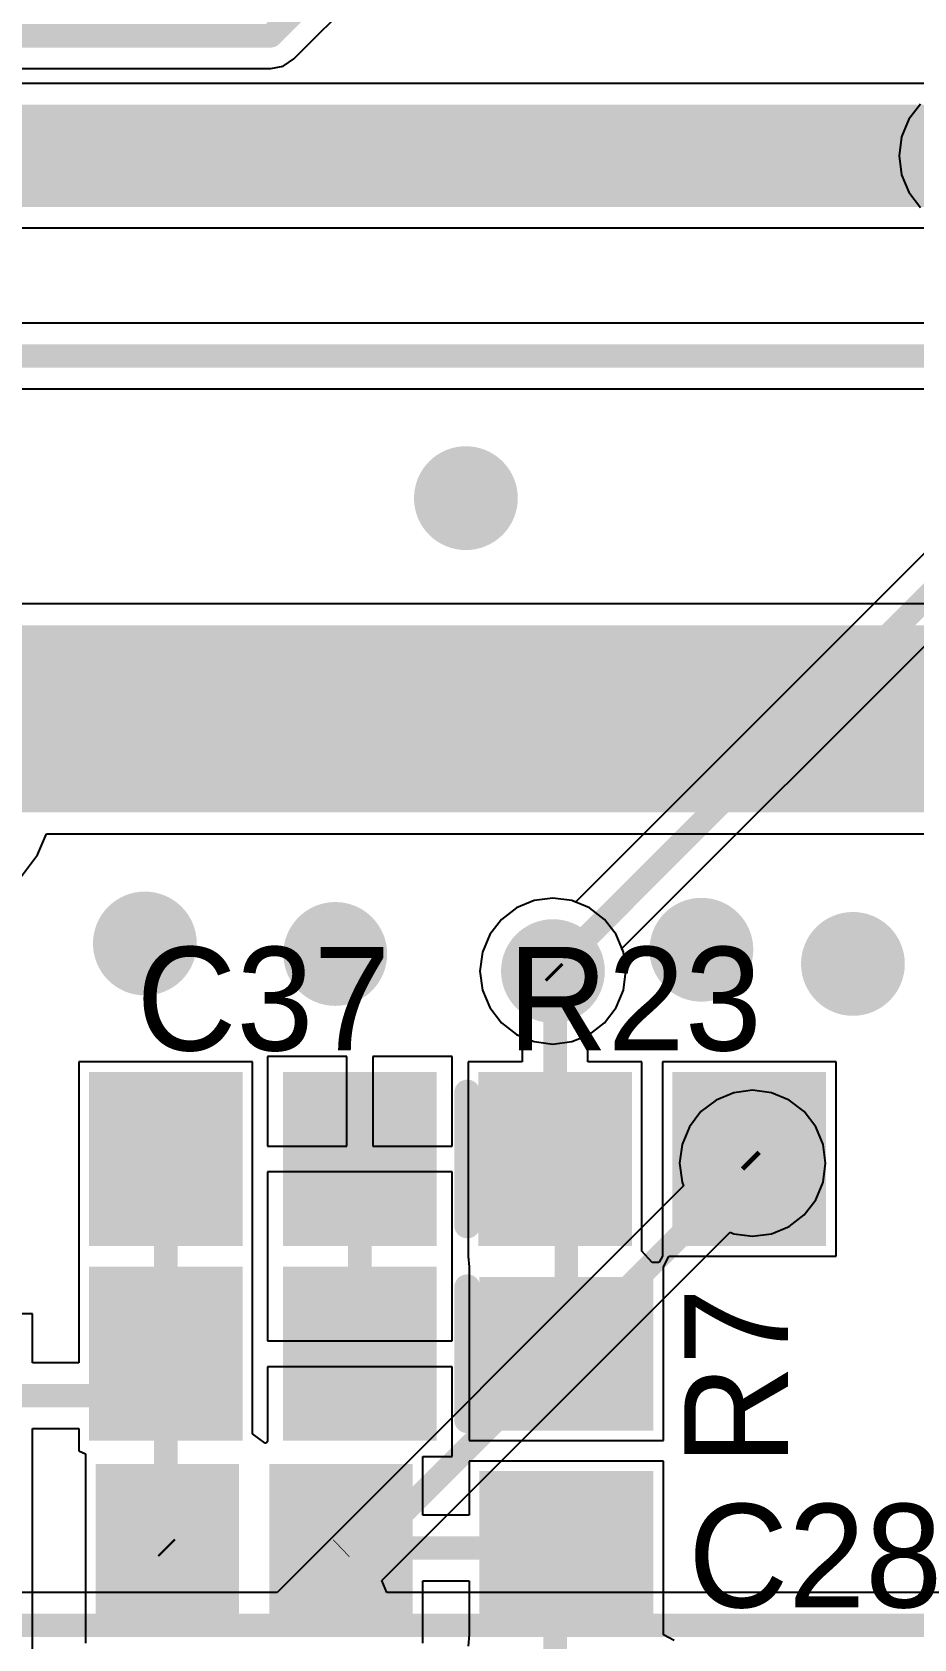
# Model space of a CAD drawing. Header units: millimetres. Extents: x 0 to 7.36, y -3.03 to 0.
# Drawn here: x 3.108 to 3.448, y -1.942 to -1.323 of the extents above; entities that cross this region are included whole.
import ezdxf

# ---------------------------------------------------------------- set-up
doc = ezdxf.new("R2010")
doc.units = ezdxf.units.MM
doc.header["$MEASUREMENT"] = 0
for name, color, linetype in [('BottomLayer', 5, 'Continuous'), ('MultiLayer', 9, 'Continuous'), ('TopLayer', 1, 'Continuous'), ('TopOverlay', 2, 'Continuous'), ('TopPaste', 8, 'Continuous'), ('TopSolder', 216, 'Continuous'), ('ViaHoleLayer', 16, 'Continuous')]:
    doc.layers.add(name, color=color, linetype=linetype)

# ---------------------------------------------------------------- blocks, each defined once
blk = doc.blocks.new('IND_0805_82')
at = {"layer": 'TopLayer'}
for points in [[(-0.05709, -0.02854), (-0.00984, -0.02854), (-0.05709, 0.02854), (-0.00984, 0.02854)], [(0.00984, -0.02854), (0.05709, -0.02854), (0.00984, 0.02854), (0.05709, 0.02854)]]:
    blk.add_solid(points, dxfattribs=at)
at = {"layer": 'TopPaste'}
for points in [[(-0.05709, -0.02854), (-0.00984, -0.02854), (-0.05709, 0.02854), (-0.00984, 0.02854)], [(0.00984, -0.02854), (0.05709, -0.02854), (0.00984, 0.02854), (0.05709, 0.02854)]]:
    blk.add_solid(points, dxfattribs=at)
at = {"layer": 'TopSolder'}
for points in [[(-0.06109, -0.03254), (-0.00584, -0.03254), (-0.06109, 0.03254), (-0.00584, 0.03254)], [(0.00584, -0.03254), (0.06109, -0.03254), (0.00584, 0.03254), (0.06109, 0.03254)]]:
    blk.add_solid(points, dxfattribs=at)
blk = doc.blocks.new('CAP_0805_154')
at = {"layer": 'TopLayer'}
for points in [[(-0.05511, -0.02953), (-0.00393, -0.02953), (-0.05511, 0.02953), (-0.00393, 0.02953)], [(0.0197, -0.02953), (0.07088, -0.02953), (0.0197, 0.02953), (0.07088, 0.02953)]]:
    blk.add_solid(points, dxfattribs=at)
at = {"layer": 'TopOverlay', "const_width": 0.01}
blk.add_lwpolyline([(-0.07088, 0.02557), (-0.07088, -0.02557)], dxfattribs=at)
at = {"layer": 'TopOverlay', "const_width": 0.005}
for points in [[(-0.07338, 0.02557, 1), (-0.06838, 0.02557, 1)], [(-0.07338, -0.02557, 1), (-0.06838, -0.02557, 1)]]:
    blk.add_lwpolyline(points, format="xyb", close=True, dxfattribs=at)
at = {"layer": 'TopPaste'}
for points in [[(-0.05511, -0.02953), (-0.00393, -0.02953), (-0.05511, 0.02953), (-0.00393, 0.02953)], [(0.0197, -0.02953), (0.07088, -0.02953), (0.0197, 0.02953), (0.07088, 0.02953)]]:
    blk.add_solid(points, dxfattribs=at)
at = {"layer": 'TopSolder'}
for points in [[(-0.05911, -0.03353), (0.00007, -0.03353), (-0.05911, 0.03353), (0.00007, 0.03353)], [(0.0157, -0.03353), (0.07488, -0.03353), (0.0157, 0.03353), (0.07488, 0.03353)]]:
    blk.add_solid(points, dxfattribs=at)
blk = doc.blocks.new('CAP_0805_155')
at = {"layer": 'TopLayer'}
for points in [[(-0.05511, -0.02953), (-0.00393, -0.02953), (-0.05511, 0.02953), (-0.00393, 0.02953)], [(0.0197, -0.02953), (0.07088, -0.02953), (0.0197, 0.02953), (0.07088, 0.02953)]]:
    blk.add_solid(points, dxfattribs=at)
at = {"layer": 'TopOverlay', "const_width": 0.01}
blk.add_lwpolyline([(-0.07088, 0.02557), (-0.07088, -0.02557)], dxfattribs=at)
at = {"layer": 'TopOverlay', "const_width": 0.005}
for points in [[(-0.07338, 0.02557, 1), (-0.06838, 0.02557, 1)], [(-0.07338, -0.02557, 1), (-0.06838, -0.02557, 1)]]:
    blk.add_lwpolyline(points, format="xyb", close=True, dxfattribs=at)
at = {"layer": 'TopPaste'}
for points in [[(-0.05511, -0.02953), (-0.00393, -0.02953), (-0.05511, 0.02953), (-0.00393, 0.02953)], [(0.0197, -0.02953), (0.07088, -0.02953), (0.0197, 0.02953), (0.07088, 0.02953)]]:
    blk.add_solid(points, dxfattribs=at)
at = {"layer": 'TopSolder'}
for points in [[(-0.05911, -0.03353), (0.00007, -0.03353), (-0.05911, 0.03353), (0.00007, 0.03353)], [(0.0157, -0.03353), (0.07488, -0.03353), (0.0157, 0.03353), (0.07488, 0.03353)]]:
    blk.add_solid(points, dxfattribs=at)
blk = doc.blocks.new('RES_0805_195')
at = {"layer": 'TopLayer'}
for points in [[(-0.06299, -0.02953), (-0.01181, -0.02953), (-0.06299, 0.02953), (-0.01181, 0.02953)], [(0.01181, -0.02953), (0.06299, -0.02953), (0.01181, 0.02953), (0.06299, 0.02953)]]:
    blk.add_solid(points, dxfattribs=at)
at = {"layer": 'TopPaste'}
for points in [[(-0.06299, -0.02953), (-0.01181, -0.02953), (-0.06299, 0.02953), (-0.01181, 0.02953)], [(0.01181, -0.02953), (0.06299, -0.02953), (0.01181, 0.02953), (0.06299, 0.02953)]]:
    blk.add_solid(points, dxfattribs=at)
at = {"layer": 'TopSolder'}
for points in [[(-0.06699, -0.03353), (-0.00781, -0.03353), (-0.06699, 0.03353), (-0.00781, 0.03353)], [(0.00781, -0.03353), (0.06699, -0.03353), (0.00781, 0.03353), (0.06699, 0.03353)]]:
    blk.add_solid(points, dxfattribs=at)
blk = doc.blocks.new('RES_0805_267')
at = {"layer": 'TopLayer'}
for points in [[(-0.06299, -0.02953), (-0.01181, -0.02953), (-0.06299, 0.02953), (-0.01181, 0.02953)], [(0.01181, -0.02953), (0.06299, -0.02953), (0.01181, 0.02953), (0.06299, 0.02953)]]:
    blk.add_solid(points, dxfattribs=at)
at = {"layer": 'TopPaste'}
for points in [[(-0.06299, -0.02953), (-0.01181, -0.02953), (-0.06299, 0.02953), (-0.01181, 0.02953)], [(0.01181, -0.02953), (0.06299, -0.02953), (0.01181, 0.02953), (0.06299, 0.02953)]]:
    blk.add_solid(points, dxfattribs=at)
at = {"layer": 'TopSolder'}
for points in [[(-0.06699, -0.03353), (-0.00781, -0.03353), (-0.06699, 0.03353), (-0.00781, 0.03353)], [(0.00781, -0.03353), (0.06699, -0.03353), (0.00781, 0.03353), (0.06699, 0.03353)]]:
    blk.add_solid(points, dxfattribs=at)

msp = doc.modelspace()

# ---------------------------------------------------------------- linework, layer by layer
at = {"layer": 'BottomLayer'}
for p, q in [((3.45851, -1.34272), (2.4399, -1.34272)), ((2.41217, -1.39832), (3.46761, -1.39832)), ((3.47603, -1.49918), (3.31726, -1.65796)), ((3.33514, -1.67584), (3.48594, -1.52503)), ((3.30129, -1.65738), (3.29451, -1.66018)), ((3.30857, -1.65642), (3.30129, -1.65738)), ((3.31584, -1.65738), (3.30857, -1.65642)), ((3.31726, -1.65796), (3.31584, -1.65738)), ((3.29451, -1.66018), (3.28869, -1.66465)), ((3.28422, -1.67047), (3.28141, -1.67725)), ((3.28869, -1.66465), (3.28422, -1.67047)), ((3.33572, -1.67725), (3.33514, -1.67584)), ((3.28141, -1.67725), (3.28045, -1.68453)), ((3.33668, -1.68453), (3.33572, -1.67725)), ((3.28045, -1.68453), (3.28141, -1.69181)), ((3.33572, -1.69181), (3.33668, -1.68453)), ((3.28141, -1.69181), (3.28422, -1.69859)), ((3.33291, -1.69859), (3.33572, -1.69181)), ((3.28422, -1.69859), (3.28869, -1.70441)), ((3.32845, -1.70441), (3.33291, -1.69859)), ((3.28869, -1.70441), (3.29451, -1.70888)), ((3.32262, -1.70888), (3.32845, -1.70441)), ((3.29451, -1.70888), (3.30129, -1.71169)), ((3.30129, -1.71169), (3.30857, -1.71265)), ((3.30857, -1.71265), (3.31584, -1.71169)), ((3.31584, -1.71169), (3.32262, -1.70888)), ((3.3782, -1.73137), (3.37142, -1.73418)), ((3.38548, -1.73041), (3.3782, -1.73137)), ((3.39276, -1.73137), (3.38548, -1.73041)), ((3.39954, -1.73418), (3.39276, -1.73137)), ((3.3656, -1.73864), (3.36113, -1.74447)), ((3.37142, -1.73418), (3.3656, -1.73864)), ((3.40536, -1.73864), (3.39954, -1.73418)), ((3.40983, -1.74447), (3.40536, -1.73864)), ((3.36113, -1.74447), (3.35832, -1.75125)), ((3.41264, -1.75125), (3.40983, -1.74447)), ((3.35832, -1.75125), (3.35737, -1.75852)), ((3.41359, -1.75852), (3.41264, -1.75125)), ((3.35737, -1.75852), (3.35832, -1.7658)), ((3.41264, -1.7658), (3.41359, -1.75852)), ((3.35891, -1.76721), (3.20227, -1.92386)), ((3.35832, -1.7658), (3.35891, -1.76721)), ((3.40983, -1.77258), (3.41264, -1.7658)), ((3.40536, -1.7784), (3.40983, -1.77258)), ((3.39954, -1.78287), (3.40536, -1.7784)), ((3.24265, -1.91924), (3.37679, -1.7851)), ((3.37679, -1.7851), (3.3782, -1.78568)), ((3.3782, -1.78568), (3.38548, -1.78664)), ((3.38548, -1.78664), (3.39276, -1.78568)), ((3.39276, -1.78568), (3.39954, -1.78287)), ((3.20227, -1.92386), (2.76128, -1.92386)), ((3.24456, -1.92386), (3.24265, -1.91924)), ((3.70535, -1.92386), (3.24456, -1.92386))]:
    msp.add_line(p, q, dxfattribs=at)
for points, const_width in [([(2.41211, -1.37052), (3.47002, -1.37052)], 0.03937), ([(3.30857, -1.68453), (3.48497, -1.50812)], 0.00906), ([(3.2075, -1.9365), (3.38548, -1.75852)], 0.00906), ([(1.0887, -1.9365), (4.62336, -1.9365)], 0.00906), ([(1.0887, -1.9365), (4.20037, -1.9365)], 0.00906), ([(1.0887, -1.9365), (3.71059, -1.9365)], 0.00906), ([(1.0887, -1.9365), (3.2075, -1.9365)], 0.00906)]:
    msp.add_lwpolyline(points, dxfattribs=dict(at, const_width=const_width))
for points, const_width in [([(3.26503, -1.50238, 1), (3.28503, -1.50238, 1)], 0.02), ([(3.14136, -1.67389, 1), (3.16136, -1.67389, 1)], 0.02), ([(3.2147, -1.67792, 1), (3.2347, -1.67792, 1)], 0.02), ([(3.35576, -1.6763, 1), (3.37576, -1.6763, 1)], 0.02), ([(3.29857, -1.68453, 1), (3.31857, -1.68453, 1)], 0.02), ([(3.41414, -1.68175, 1), (3.43414, -1.68175, 1)], 0.02), ([(3.3063, -1.68453, 1), (3.31083, -1.68453, 1)], 0.00453), ([(3.37548, -1.75852, 1), (3.39548, -1.75852, 1)], 0.02), ([(3.38322, -1.75852, 1), (3.38774, -1.75852, 1)], 0.00453), ([(3.20524, -1.9365, 1), (3.20977, -1.9365, 1)], 0.00453), ([(3.20524, -1.9365, 1), (3.20977, -1.9365, 1)], 0.00453)]:
    msp.add_lwpolyline(points, format="xyb", close=True, dxfattribs=dict(at, const_width=const_width))
at = {"layer": 'MultiLayer', "const_width": 0.02}
for points in [[(3.26503, -1.50238, 1), (3.28503, -1.50238, 1)], [(3.14136, -1.67389, 1), (3.16136, -1.67389, 1)], [(3.2147, -1.67792, 1), (3.2347, -1.67792, 1)], [(3.35576, -1.6763, 1), (3.37576, -1.6763, 1)], [(3.29857, -1.68453, 1), (3.31857, -1.68453, 1)], [(3.41414, -1.68175, 1), (3.43414, -1.68175, 1)], [(3.37548, -1.75852, 1), (3.39548, -1.75852, 1)]]:
    msp.add_lwpolyline(points, format="xyb", close=True, dxfattribs=at)
at = {"layer": 'TopLayer'}
for p, q in [((3.2088, -1.33325), (3.45157, -1.09048)), ((3.19986, -1.33695), (3.2047, -1.33599)), ((3.2047, -1.33599), (3.2088, -1.33325)), ((2.20257, -1.33695), (3.19986, -1.33695)), ((3.45014, -1.35064), (3.44568, -1.35646)), ((3.44568, -1.35646), (3.44287, -1.36324)), ((3.44287, -1.36324), (3.44191, -1.37052)), ((3.44191, -1.37052), (3.44287, -1.3778)), ((3.44287, -1.3778), (3.44568, -1.38458)), ((3.44568, -1.38458), (3.45014, -1.3904)), ((3.58511, -1.43498), (3.08485, -1.43498)), ((3.09009, -1.46027), (3.59035, -1.46027)), ((4.47264, -1.54312), (3.02325, -1.54312)), ((3.11005, -1.63978), (3.1134, -1.63167)), ((3.1134, -1.63167), (3.52558, -1.63167)), ((3.10301, -1.64895), (3.11005, -1.63978)), ((3.30129, -1.65738), (3.29451, -1.66018)), ((3.30857, -1.65642), (3.30129, -1.65738)), ((3.31584, -1.65738), (3.30857, -1.65642)), ((3.32262, -1.66018), (3.31584, -1.65738)), ((3.29451, -1.66018), (3.28869, -1.66465)), ((3.32845, -1.66465), (3.32262, -1.66018)), ((3.28422, -1.67047), (3.28141, -1.67725)), ((3.28869, -1.66465), (3.28422, -1.67047)), ((3.33291, -1.67047), (3.32845, -1.66465)), ((3.33572, -1.67725), (3.33291, -1.67047)), ((3.28141, -1.67725), (3.28045, -1.68453)), ((3.33668, -1.68453), (3.33572, -1.67725)), ((3.28045, -1.68453), (3.28141, -1.69181)), ((3.33572, -1.69181), (3.33668, -1.68453)), ((3.28141, -1.69181), (3.28422, -1.69859)), ((3.33291, -1.69859), (3.33572, -1.69181)), ((3.28422, -1.69859), (3.28869, -1.70441)), ((3.32845, -1.70441), (3.33291, -1.69859)), ((3.28869, -1.70441), (3.29451, -1.70888)), ((3.32262, -1.70888), (3.32845, -1.70441)), ((3.29451, -1.70888), (3.29675, -1.70981)), ((3.29675, -1.70981), (3.29675, -1.71949)), ((3.32204, -1.70912), (3.32262, -1.70888)), ((3.32204, -1.71949), (3.32204, -1.70912)), ((3.19286, -1.71949), (3.12593, -1.71949)), ((3.12593, -1.71949), (3.12593, -1.79429)), ((3.19286, -1.79429), (3.19286, -1.71949)), ((3.2292, -1.71737), (3.19861, -1.71737)), ((3.19861, -1.71737), (3.19861, -1.75189)), ((3.2292, -1.75189), (3.2292, -1.71737)), ((3.26979, -1.71737), (3.2392, -1.71737)), ((3.2392, -1.71737), (3.2392, -1.75189)), ((3.26979, -1.75189), (3.26979, -1.71737)), ((3.29675, -1.71949), (3.27593, -1.71949)), ((3.27593, -1.71949), (3.27593, -1.7936)), ((3.34286, -1.71949), (3.32204, -1.71949)), ((3.34286, -1.79234), (3.34286, -1.71949)), ((3.41767, -1.71949), (3.35074, -1.71949)), ((3.35074, -1.71949), (3.35074, -1.79033)), ((3.41767, -1.7943), (3.41767, -1.71949)), ((3.19861, -1.75189), (3.2292, -1.75189)), ((3.2392, -1.75189), (3.26979, -1.75189)), ((3.2342, -1.76189), (3.19861, -1.76189)), ((3.19861, -1.76189), (3.19861, -1.79642)), ((3.26979, -1.76189), (3.2342, -1.76189)), ((3.26979, -1.79642), (3.26979, -1.76189)), ((3.12593, -1.79429), (3.12593, -1.79429)), ((3.12593, -1.79429), (3.12593, -1.79449)), ((3.12593, -1.79449), (3.12593, -1.79449)), ((3.12593, -1.79449), (3.12593, -1.83538)), ((3.19286, -1.79449), (3.19286, -1.79429)), ((3.19286, -1.79429), (3.19286, -1.79429)), ((3.19286, -1.86269), (3.19286, -1.79449)), ((3.19286, -1.79449), (3.19286, -1.79449)), ((3.27593, -1.7936), (3.27593, -1.79429)), ((3.27593, -1.79429), (3.27593, -1.79429)), ((3.27593, -1.79429), (3.27635, -1.79843)), ((3.34682, -1.79681), (3.34286, -1.79234)), ((3.35074, -1.7943), (3.34955, -1.79664)), ((3.35074, -1.79033), (3.35074, -1.7943)), ((3.35115, -1.79843), (3.35316, -1.79446)), ((3.35316, -1.79446), (3.35342, -1.7943)), ((3.35342, -1.7943), (3.35538, -1.7943)), ((3.35538, -1.7943), (3.35574, -1.7943)), ((3.35574, -1.7943), (3.41767, -1.7943)), ((3.19861, -1.79642), (3.19861, -1.82689)), ((3.26979, -1.82689), (3.26979, -1.79642)), ((3.27635, -1.79843), (3.27635, -1.79843)), ((3.27635, -1.79843), (3.27635, -1.86536)), ((3.34928, -1.79681), (3.34682, -1.79681)), ((3.34955, -1.79664), (3.34928, -1.79681)), ((3.35115, -1.80239), (3.35115, -1.79843)), ((3.35115, -1.86536), (3.35115, -1.80239)), ((3.10812, -1.81653), (3.0904, -1.81653)), ((3.10812, -1.83538), (3.10812, -1.81653)), ((3.19861, -1.82689), (3.2342, -1.82689)), ((3.2342, -1.82689), (3.26979, -1.82689)), ((3.12593, -1.83538), (3.10812, -1.83538)), ((3.2342, -1.83689), (3.19861, -1.83689)), ((3.19861, -1.83689), (3.19861, -1.86563)), ((3.26979, -1.83689), (3.2342, -1.83689)), ((3.26979, -1.87142), (3.26979, -1.83689)), ((3.10812, -1.87846), (3.10812, -1.86067)), ((3.10812, -1.86067), (3.12593, -1.86067)), ((3.12593, -1.86067), (3.12593, -1.8693)), ((3.19774, -1.86633), (3.19286, -1.86269)), ((3.19804, -1.8663), (3.19774, -1.86633)), ((3.19861, -1.86563), (3.19804, -1.8663)), ((3.27635, -1.86536), (3.35115, -1.86536)), ((3.12593, -1.8693), (3.12851, -1.87048)), ((3.12851, -1.87048), (3.12851, -1.94331)), ((3.25843, -1.89405), (3.25843, -1.87142)), ((3.25843, -1.87142), (3.26979, -1.87142)), ((3.35115, -1.87323), (3.27635, -1.87323)), ((3.27635, -1.87323), (3.27635, -1.89405)), ((3.35115, -1.93817), (3.35115, -1.87323)), ((3.10812, -1.87952), (3.10812, -1.87846)), ((3.10812, -1.88346), (3.10812, -1.87952)), ((3.10812, -1.88452), (3.10812, -1.88346)), ((3.10812, -1.94645), (3.10812, -1.88452)), ((3.27635, -1.89405), (3.25843, -1.89405)), ((3.25843, -1.94331), (3.25843, -1.91934)), ((3.25843, -1.91934), (3.27635, -1.91934)), ((3.27635, -1.91934), (3.27635, -1.94016)), ((3.27635, -1.94016), (3.27593, -1.94449)), ((3.27635, -1.94016), (3.27635, -1.94016)), ((3.35115, -1.94016), (3.35115, -1.93817)), ((3.35524, -1.94237), (3.35115, -1.94016))]:
    msp.add_line(p, q, dxfattribs=at)
for points, const_width in [([(3.19986, -1.32431), (3.44263, -1.08154)], 0.00906), ([(1.97831, -1.32431), (3.19986, -1.32431)], 0.00906), ([(3.08485, -1.44763), (3.59035, -1.44763)], 0.00906), ([(3.0717, -1.5874), (3.54392, -1.5874)], 0.07205), ([(3.30857, -1.68453), (3.3094, -1.68536)], 0.00906), ([(3.3094, -1.75689), (3.3094, -1.68536)], 0.00906), ([(3.1594, -1.83189), (3.1594, -1.75689)], 0.00906), ([(3.2342, -1.83189), (3.2342, -1.75689)], 0.00906), ([(3.3094, -1.75689), (3.31375, -1.75689)], 0.00906), ([(3.31375, -1.83189), (3.31375, -1.75689)], 0.00906), ([(3.3842, -1.75689), (3.38548, -1.75818)], 0.00906), ([(3.38548, -1.75852), (3.38548, -1.75818)], 0.00906), ([(3.14326, -1.84803), (3.1594, -1.83189)], 0.00906), ([(3.1594, -1.90629), (3.1594, -1.83189)], 0.00906), ([(3.0717, -1.84803), (3.14326, -1.84803)], 0.00906), ([(3.1594, -1.90629), (3.16, -1.90689)], 0.00906), ([(3.22693, -1.90689), (3.22713, -1.9067)], 0.00906), ([(3.22713, -1.9067), (3.31375, -1.9067)], 0.00906), ([(3.3094, -1.91105), (3.31375, -1.9067)], 0.00906), ([(3.3094, -1.98189), (3.3094, -1.91105)], 0.00906)]:
    msp.add_lwpolyline(points, dxfattribs=dict(at, const_width=const_width))
for points, const_width in [([(3.19759, -1.32431, 1), (3.20212, -1.32431, 1)], 0.00453), ([(3.19759, -1.32431, 1), (3.20212, -1.32431, 1)], 0.00453), ([(3.26503, -1.50238, 1), (3.28503, -1.50238, 1)], 0.02), ([(3.14136, -1.67389, 1), (3.16136, -1.67389, 1)], 0.02), ([(3.2147, -1.67792, 1), (3.2347, -1.67792, 1)], 0.02), ([(3.35576, -1.6763, 1), (3.37576, -1.6763, 1)], 0.02), ([(3.29857, -1.68453, 1), (3.31857, -1.68453, 1)], 0.02), ([(3.41414, -1.68175, 1), (3.43414, -1.68175, 1)], 0.02), ([(3.3063, -1.68453, 1), (3.31083, -1.68453, 1)], 0.00453), ([(3.30713, -1.68536, 1), (3.31166, -1.68536, 1)], 0.00453), ([(3.30713, -1.68536, 1), (3.31166, -1.68536, 1)], 0.00453), ([(3.37548, -1.75852, 1), (3.39548, -1.75852, 1)], 0.02), ([(3.15713, -1.75689, 1), (3.16166, -1.75689, 1)], 0.00453), ([(3.23194, -1.75689, 1), (3.23646, -1.75689, 1)], 0.00453), ([(3.30713, -1.75689, 1), (3.31166, -1.75689, 1)], 0.00453), ([(3.30713, -1.75689, 1), (3.31166, -1.75689, 1)], 0.00453), ([(3.31148, -1.75689, 1), (3.31601, -1.75689, 1)], 0.00453), ([(3.31148, -1.75689, 1), (3.31601, -1.75689, 1)], 0.00453), ([(3.38194, -1.75689, 1), (3.38646, -1.75689, 1)], 0.00453), ([(3.38322, -1.75818, 1), (3.38774, -1.75818, 1)], 0.00453), ([(3.38322, -1.75818, 1), (3.38774, -1.75818, 1)], 0.00453), ([(3.38322, -1.75852, 1), (3.38774, -1.75852, 1)], 0.00453), ([(3.15713, -1.83189, 1), (3.16166, -1.83189, 1)], 0.00453), ([(3.15713, -1.83189, 1), (3.16166, -1.83189, 1)], 0.00453), ([(3.15713, -1.83189, 1), (3.16166, -1.83189, 1)], 0.00453), ([(3.23194, -1.83189, 1), (3.23646, -1.83189, 1)], 0.00453), ([(3.31148, -1.83189, 1), (3.31601, -1.83189, 1)], 0.00453), ([(3.141, -1.84803, 1), (3.14553, -1.84803, 1)], 0.00453), ([(3.141, -1.84803, 1), (3.14553, -1.84803, 1)], 0.00453), ([(3.15713, -1.90629, 1), (3.16166, -1.90629, 1)], 0.00453), ([(3.15713, -1.90629, 1), (3.16166, -1.90629, 1)], 0.00453), ([(3.15774, -1.90689, 1), (3.16227, -1.90689, 1)], 0.00453), ([(3.22467, -1.90689, 1), (3.2292, -1.90689, 1)], 0.00453), ([(3.22487, -1.9067, 1), (3.22939, -1.9067, 1)], 0.00453), ([(3.22487, -1.9067, 1), (3.22939, -1.9067, 1)], 0.00453), ([(3.31148, -1.9067, 1), (3.31601, -1.9067, 1)], 0.00453), ([(3.31148, -1.9067, 1), (3.31601, -1.9067, 1)], 0.00453), ([(3.30713, -1.91105, 1), (3.31166, -1.91105, 1)], 0.00453), ([(3.30713, -1.91105, 1), (3.31166, -1.91105, 1)], 0.00453)]:
    msp.add_lwpolyline(points, format="xyb", close=True, dxfattribs=dict(at, const_width=const_width))
at = {"layer": 'ViaHoleLayer', "const_width": 0.00956}
for points in [[(3.27025, -1.50238, 1), (3.27981, -1.50238, 1)], [(3.14658, -1.67389, 1), (3.15614, -1.67389, 1)], [(3.21992, -1.67792, 1), (3.22949, -1.67792, 1)], [(3.36098, -1.6763, 1), (3.37054, -1.6763, 1)], [(3.30379, -1.68453, 1), (3.31335, -1.68453, 1)], [(3.41936, -1.68175, 1), (3.42892, -1.68175, 1)], [(3.3807, -1.75852, 1), (3.39026, -1.75852, 1)]]:
    msp.add_lwpolyline(points, format="xyb", close=True, dxfattribs=at)

# ---------------------------------------------------------------- block references
for name, p, rotation in [('CAP_0805_154', (3.20468, -1.75689), 180), ('RES_0805_267', (3.3468, -1.75689), 180), ('CAP_0805_155', (3.20468, -1.83189), 180), ('RES_0805_195', (3.31375, -1.8693), 270), ('IND_0805_82', (3.19347, -1.90689), 180)]:
    msp.add_blockref(name, p, dxfattribs=dict(rotation=rotation))

# ---------------------------------------------------------------- texts
at = {"layer": 'TopOverlay'}
for s, p in [('C37', (3.1481, -1.7151)), ('R23', (3.29117, -1.7151)), ('C28', (3.36068, -1.92959))]:
    msp.add_text(s, height=0.039894, dxfattribs=at).set_placement(p)
msp.add_text('R7', height=0.039894, rotation=90, dxfattribs=at).set_placement((3.39908, -1.87482))

doc.saveas('drawing.dxf')
